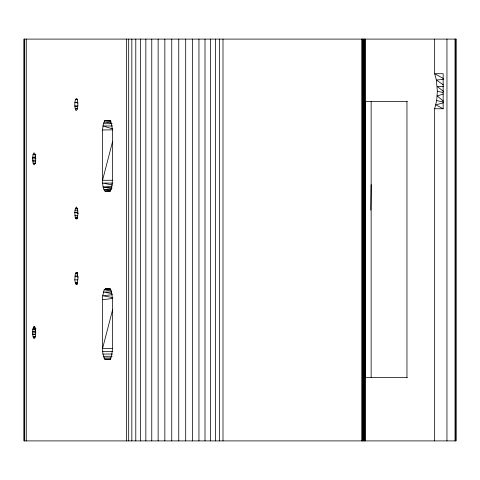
<?xml version="1.0" encoding="UTF-8"?>
<svg xmlns="http://www.w3.org/2000/svg" width="480" height="480" viewBox="0 0 480 480"><rect width="100%" height="100%" fill="white"/><g stroke="black" fill="none" stroke-linecap="round" stroke-linejoin="round"><path stroke-width="0.72" d="M102.534 129.984L102.534 180.276C102.762 183.936 102.54 188.112 104.964 191.124L109.986 191.124L110.964 189.678L111.99 185.706L112.368 180.276L112.368 129.774L111.546 123.726L109.938 120.558L104.916 120.552L103.356 123.726L102.534 129.984L112.728 129.822M128.688 440.898L128.688 39.102M131.826 440.898L131.826 39.102M140.484 440.898L140.484 39.102M164.838 440.898L164.838 39.102M178.746 440.898L178.746 39.102M192.468 440.898L192.468 39.102M215.436 440.898L215.436 39.102M363.402 440.898L363.402 39.102M371.142 377.394L371.142 101.52M370.806 210.12L371.142 184.644M74.808 279.852L75.348 273.594L76.488 272.298C78.51 275.7 78.312 280.5 76.722 284.046L75.924 284.046L75.348 282.966L74.808 279.852L77.718 279.852M32.616 158.826L33.012 154.662L33.924 152.88L34.728 153.216C36.048 156.864 36.198 161.202 34.524 164.772L33.762 164.598L33.186 163.512L32.616 158.826L35.532 158.826M434.652 39.102L434.652 73.704L436.386 80.046L437.364 91.23L436.662 100.56L434.652 108.75L434.652 440.898M110.442 359.454L105.342 359.454L104.616 359.082L102.906 354.024L102.534 348.594L102.534 299.724L102.702 295.776L104.196 289.716L105.342 288.864L110.52 288.87M78.252 213.258L74.772 212.478L75.348 208.44L76.47 206.934C78.444 210.57 78.48 215.544 76.488 219.108L75.696 218.628L75.228 217.35L74.772 212.478L77.718 212.082M33.072 328.35C32.526 331.686 32.124 335.508 33.924 338.52L34.728 338.19C36.138 334.548 36.114 330.21 34.524 326.634L33.534 327.072L33.072 328.35L35.982 328.35M77.628 99.258L75.486 99.354C74.604 103.038 74.274 107.184 76.05 110.658L77.094 109.704C78.096 106.224 78.378 102.078 76.722 98.76L76.326 98.562L75.486 99.354L77.574 99.81M112.644 141.318L102.534 180.276L112.728 180.276M112.644 309.636L102.534 348.594L112.728 348.594M443.202 94.044L437.184 95.964L443.238 101.028M443.49 102.786L435.81 104.862L443.154 108.75L443.154 73.704L434.652 73.704L443.472 78.582M77.436 282.45L75.348 282.966L77.538 282.996M77.358 217.026L75.228 217.35L77.442 217.452M35.31 163.23L33.186 163.512L35.382 163.542M35.616 156.906L32.67 157.284L35.574 157.626M102.534 299.724L112.728 298.452M111.924 188.742L103.134 187.14L111.726 186.18M112.32 294.708L102.702 295.776L112.77 297.576M35.172 154.434L33.012 154.662L35.886 154.872M77.376 108.546L75.228 108.756L77.442 108.858M443.346 79.404L436.386 80.046L443.364 84.882M77.406 283.944L75.924 284.046L77.382 284.046M77.712 105.894L74.808 106.104L77.76 106.416M111.042 121.584L103.938 122.004L111.306 123.018M77.832 218.52L75.696 218.628L77.124 218.676M35.22 336.768L33.054 336.87L35.208 337.074M77.79 102.3L74.868 102.36L77.76 102.984M77.79 276.048L74.868 276.108L78.3 277.098M77.406 272.484L75.924 272.508L77.406 272.616M110.814 289.62L104.196 289.716L111.414 291.09M77.538 208.41L75.348 208.44L77.454 208.812M77.538 273.564L75.348 273.594L77.454 273.966M35.556 331.77L32.646 331.8L35.562 332.316M34.998 327.06L33.534 327.072L35.022 327.222M105.342 359.454L109.986 359.448L111.546 356.274L112.368 350.016L112.368 299.724L111.99 294.294L110.964 290.322L109.938 288.876L105.342 288.864L110.322 289.134M443.562 86.49L437.184 86.49L443.556 91.404M407.316 101.52L365.622 101.52L365.622 377.394L407.316 377.394M434.652 108.75L443.154 108.75M110.802 120.858L104.916 120.552L109.902 120.552M104.916 120.552L110.004 120.552M103.356 123.726L112.098 123.726M112.38 125.976L102.906 125.976L112.812 128.928M32.67 160.374L35.586 160.374M32.826 161.814L35.742 161.814M112.824 183.084L102.63 183.084L112.494 185.016M111.222 189.678L103.938 189.678L110.61 190.362M104.964 191.124L110.766 191.124M111.366 292.05L103.356 292.05L111.798 293.544M35.742 329.592L32.826 329.592L35.694 330.048M35.586 334.122L32.67 334.122L35.484 334.572M102.63 351.402L112.824 351.402M102.906 354.024L112.38 354.024M103.356 356.274L112.098 356.274M103.938 357.996L111.222 357.996M104.616 359.082L110.442 359.082M74.886 215.418L77.802 215.424M75.486 99.354L77.658 99.408M74.982 210.138L77.88 210.258M74.772 212.478L77.688 212.622M103.134 187.14L112.026 187.68M436.662 100.56L443.52 102.102M437.364 91.23L443.034 92.538M455.874 39.102L455.874 440.898M455.022 39.102L455.022 440.898M446.952 39.102L446.952 440.898M406.962 101.52L406.962 377.394M365.478 39.102L365.478 440.898M364.8 39.102L364.8 440.898M364.092 39.102L364.092 440.898M362.772 39.102L362.772 440.898M362.25 39.102L362.25 440.898M361.866 39.102L361.866 440.898M222.996 39.102L222.996 440.898M219.612 39.102L219.612 440.898M210.534 39.102L210.534 440.898M205.008 39.102L205.008 440.898M198.948 39.102L198.948 440.898M185.694 39.102L185.694 440.898M171.75 39.102L171.75 440.898M158.136 39.102L158.136 440.898M151.764 39.102L151.764 440.898M145.848 39.102L145.848 440.898M135.786 39.102L135.786 440.898M126.42 39.102L126.42 440.898M26.274 39.102L26.274 440.898M24.696 39.102L24.696 440.898M24.192 39.102L24.192 440.898M456 39.102L24 39.102L24 440.898L456 440.898L456 39.102"/></g></svg>
